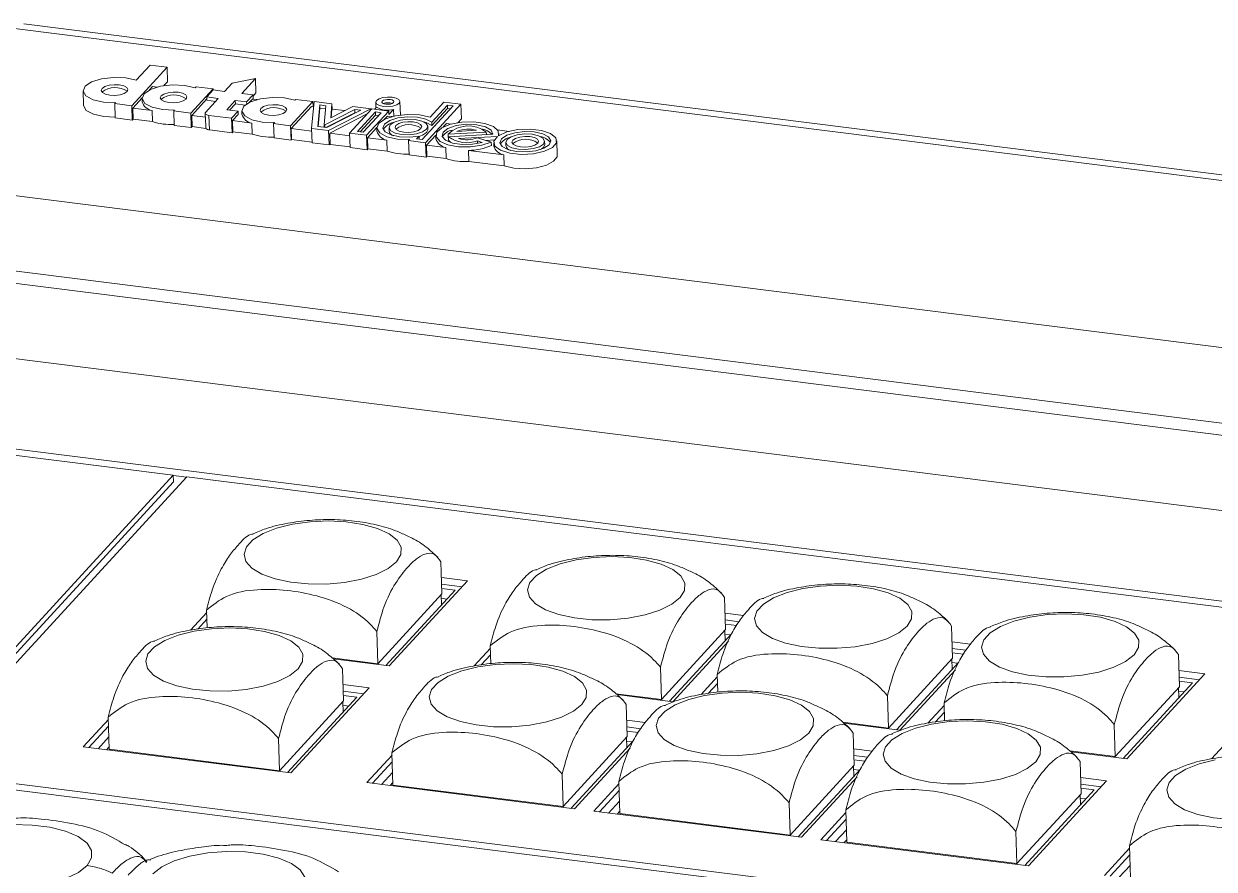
# Model space of a CAD drawing. Header units: millimetres. Extents: x 98 to 1129, y 87 to 737.
# Drawn here: x 733.3 to 831.4, y 665.6 to 735.3 of the extents above; entities that cross this region are included whole.
import ezdxf

# ---------------------------------------------------------------- set-up
doc = ezdxf.new("R2010")
doc.units = ezdxf.units.MM

msp = doc.modelspace()

# ---------------------------------------------------------------- linework, layer by layer
at = {"color": 7, "linetype": 'Continuous', "lineweight": 15}
for p, q in [((1110.081, 687.847), (733.296, 735.317)), ((1109.319, 687.466), (732.534, 734.936)), ((742.199, 728.566), (745.107, 731.731)), ((743.704, 731.908), (742.559, 730.661)), ((745.107, 731.731), (743.704, 731.908)), ((745.107, 731.731), (745.143, 730.541)), ((744.845, 730.217), (745.143, 730.541)), ((750.472, 730.413), (749.855, 729.742)), ((752.404, 730.812), (750.472, 730.413)), ((751.258, 729.565), (752.404, 730.812)), ((752.439, 729.621), (752.404, 730.812)), ((738.178, 729.781), (738.214, 728.59)), ((743.043, 729.2), (742.278, 728.368)), ((743.917, 730.152), (743.656, 729.868)), ((744.3, 730.104), (743.917, 730.152)), ((747.063, 727.953), (748.896, 729.948)), ((747.493, 730.125), (747.423, 730.048)), ((748.896, 729.948), (747.493, 730.125)), ((748.919, 729.86), (748.391, 729.284)), ((749.326, 729.166), (748.391, 729.284)), ((748.391, 729.284), (748.399, 729.009)), ((748.896, 729.948), (748.9, 729.838)), ((749.855, 729.742), (748.919, 729.86)), ((752.193, 729.447), (751.258, 729.565)), ((751.665, 728.872), (752.193, 729.447)), ((752.203, 729.108), (752.193, 729.447)), ((752.196, 729.357), (752.439, 729.621)), ((740.867, 728.819), (740.796, 728.743)), ((740.796, 728.743), (742.199, 728.566)), ((740.832, 727.552), (740.796, 728.743)), ((742.235, 727.375), (742.199, 728.566)), ((742.305, 727.452), (742.278, 728.368)), ((742.278, 728.368), (743.868, 728.168)), ((743.042, 729.168), (743.051, 728.893)), ((748.396, 729.119), (747.142, 727.755)), ((748.269, 728.015), (749.326, 729.166)), ((748.399, 729.009), (749.101, 728.921)), ((750.729, 728.99), (750.024, 728.222)), ((750.96, 728.104), (750.024, 728.222)), ((750.258, 728.193), (750.737, 728.715)), ((751.665, 728.872), (750.729, 728.99)), ((750.737, 728.715), (750.729, 728.99)), ((750.737, 728.715), (751.545, 728.613)), ((751.67, 728.705), (751.665, 728.872)), ((752.149, 729.115), (751.887, 728.831)), ((752.531, 729.067), (752.149, 729.115)), ((755.295, 726.916), (757.128, 728.911)), ((757.013, 728.502), (755.346, 726.688)), ((755.725, 729.088), (755.654, 729.011)), ((757.128, 728.911), (755.725, 729.088)), ((757.184, 728.48), (757.013, 728.502)), ((757.222, 728.899), (757.026, 726.698)), ((757.141, 728.486), (757.128, 728.911)), ((758.702, 728.713), (757.222, 728.899)), ((757.696, 728.626), (757.538, 726.848)), ((757.704, 728.351), (757.57, 726.843)), ((758.19, 728.563), (757.696, 728.626)), ((757.696, 728.626), (757.704, 728.351)), ((758.166, 728.293), (757.704, 728.351)), ((758.05, 726.997), (758.19, 728.563)), ((760.578, 728.262), (758.109, 726.99)), ((758.429, 726.521), (761.899, 728.31)), ((758.599, 727.559), (758.702, 728.713)), ((760.418, 728.497), (758.599, 727.559)), ((758.697, 728.29), (758.633, 727.577)), ((759.758, 728.156), (758.697, 728.29)), ((758.715, 728.288), (758.702, 728.713)), ((761.992, 728.298), (760.159, 726.303)), ((761.899, 728.31), (760.418, 728.497)), ((761.071, 728.2), (760.578, 728.262)), ((760.578, 728.262), (760.586, 727.988)), ((761.902, 728.2), (761.899, 728.31)), ((761.992, 728.298), (763.395, 728.122)), ((762.384, 728.441), (762.226, 728.269)), ((762.311, 728.852), (762.325, 728.377)), ((763.403, 727.847), (763.787, 728.264)), ((763.804, 727.7), (763.787, 728.264)), ((764.343, 727.797), (764.31, 728.911)), ((766.135, 725.764), (768.691, 728.546)), ((766.426, 725.514), (769.335, 728.679)), ((767.931, 728.856), (766.786, 727.609)), ((768.223, 728.605), (766.926, 727.193)), ((768.231, 728.33), (766.934, 726.918)), ((769.335, 728.679), (767.931, 728.856)), ((768.691, 728.546), (768.223, 728.605)), ((768.223, 728.605), (768.231, 728.33)), ((768.465, 728.301), (768.231, 728.33)), ((769.37, 727.488), (769.335, 728.679)), ((740.832, 727.552), (742.235, 727.375)), ((742.235, 727.375), (742.305, 727.452)), ((742.305, 727.452), (743.895, 727.252)), ((743.895, 727.252), (743.868, 728.168)), ((745.731, 728.207), (745.66, 728.13)), ((745.66, 728.13), (747.063, 727.953)), ((745.696, 726.939), (745.66, 728.13)), ((747.099, 726.762), (747.063, 727.953)), ((747.169, 726.839), (747.142, 727.755)), ((747.142, 727.755), (748.265, 727.614)), ((748.236, 727.942), (748.245, 727.667)), ((748.292, 726.698), (748.265, 727.614)), ((748.56, 727.765), (750.431, 727.529)), ((748.596, 726.574), (748.56, 727.765)), ((750.431, 727.529), (750.96, 728.104)), ((750.466, 726.338), (750.431, 727.529)), ((750.968, 727.83), (750.51, 727.331)), ((750.51, 727.331), (752.1, 727.13)), ((750.537, 726.415), (750.51, 727.331)), ((750.96, 728.104), (750.968, 727.83)), ((751.274, 728.131), (751.282, 727.856)), ((760.586, 727.988), (758.21, 726.763)), ((758.269, 726.755), (761.071, 728.2)), ((761.61, 727.882), (758.519, 726.289)), ((760.645, 727.98), (760.586, 727.988)), ((762.284, 728.048), (760.803, 726.436)), ((762.292, 727.773), (761.037, 726.407)), ((761.271, 726.377), (762.751, 727.989)), ((761.562, 726.126), (763.395, 728.122)), ((762.751, 727.989), (762.284, 728.048)), ((762.284, 728.048), (762.292, 727.773)), ((762.526, 727.743), (762.292, 727.773)), ((763.28, 727.712), (763.019, 727.428)), ((763.663, 727.664), (763.28, 727.712)), ((763.395, 728.122), (763.403, 727.847)), ((769.073, 727.165), (769.37, 727.488)), ((745.696, 726.939), (747.099, 726.762)), ((747.099, 726.762), (747.169, 726.839)), ((747.169, 726.839), (748.292, 726.698)), ((748.596, 726.574), (750.466, 726.338)), ((750.466, 726.338), (750.537, 726.415)), ((750.537, 726.415), (752.127, 726.215)), ((752.127, 726.215), (752.1, 727.13)), ((753.962, 727.17), (753.892, 727.093)), ((753.892, 727.093), (755.295, 726.916)), ((753.927, 725.902), (753.892, 727.093)), ((755.331, 725.725), (755.295, 726.916)), ((755.346, 726.688), (755.374, 725.772)), ((755.346, 726.688), (757.032, 726.476)), ((757.026, 726.698), (758.429, 726.521)), ((757.026, 726.698), (757.061, 725.507)), ((757.538, 726.848), (758.269, 726.755)), ((758.109, 726.99), (758.05, 726.997)), ((758.05, 726.997), (758.057, 726.782)), ((758.109, 726.99), (758.115, 726.775)), ((758.464, 725.331), (758.429, 726.521)), ((758.519, 726.289), (758.546, 725.373)), ((758.519, 726.289), (760.166, 726.081)), ((760.159, 726.303), (760.195, 725.113)), ((760.159, 726.303), (761.562, 726.126)), ((760.803, 726.436), (761.271, 726.377)), ((762.406, 726.761), (761.641, 725.928)), ((762.406, 726.728), (762.414, 726.454)), ((763.405, 726.758), (763.413, 726.483)), ((766.612, 726.579), (766.509, 726.342)), ((766.612, 726.579), (766.604, 726.853)), ((766.926, 727.193), (766.934, 726.918)), ((767.883, 726.815), (768.144, 727.1)), ((768.527, 727.051), (768.144, 727.1)), ((768.274, 726.205), (771.425, 726.38)), ((770.614, 726.536), (769.01, 726.447)), ((771.425, 726.38), (771.431, 726.179)), ((773.298, 726.45), (772.346, 726.57)), ((772.472, 726.113), (772.467, 726.27)), ((753.927, 725.902), (755.331, 725.725)), ((755.331, 725.725), (755.374, 725.772)), ((755.374, 725.772), (757.059, 725.56)), ((757.061, 725.507), (758.464, 725.331)), ((758.464, 725.331), (758.546, 725.373)), ((758.546, 725.373), (760.193, 725.165)), ((761.598, 724.936), (761.562, 726.126)), ((761.641, 725.928), (761.668, 725.012)), ((761.641, 725.928), (763.231, 725.728)), ((763.258, 724.812), (763.231, 725.728)), ((765.094, 725.767), (765.023, 725.69)), ((765.059, 724.5), (765.023, 725.69)), ((765.023, 725.69), (766.426, 725.514)), ((765.889, 726.065), (765.667, 725.823)), ((765.667, 725.823), (766.135, 725.764)), ((765.889, 726.065), (765.898, 725.794)), ((766.462, 724.323), (766.426, 725.514)), ((766.505, 725.316), (767.27, 726.148)), ((766.532, 724.4), (766.505, 725.316)), ((768.095, 725.115), (766.505, 725.316)), ((767.27, 726.116), (767.278, 725.841)), ((768.283, 725.93), (768.274, 726.205)), ((768.315, 725.932), (768.283, 725.93)), ((768.312, 726.006), (771.966, 726.209)), ((768.321, 725.731), (768.312, 726.006)), ((772.352, 726.03), (769.123, 725.85)), ((770.696, 725.665), (771.09, 725.539)), ((770.696, 725.665), (770.702, 725.442)), ((770.703, 725.927), (771.841, 725.564)), ((772.094, 725.74), (771.408, 725.702)), ((771.849, 725.289), (771.841, 725.564)), ((772.04, 725.514), (772.049, 725.24)), ((773.04, 725.544), (773.048, 725.269)), ((776.247, 725.365), (776.144, 725.129)), ((776.247, 725.365), (776.238, 725.64)), ((777.274, 724.479), (777.238, 725.669)), ((760.195, 725.113), (761.598, 724.936)), ((761.598, 724.936), (761.668, 725.012)), ((761.668, 725.012), (763.258, 724.812)), ((765.059, 724.5), (766.462, 724.323)), ((766.462, 724.323), (766.532, 724.4)), ((766.532, 724.4), (768.123, 724.199)), ((768.123, 724.199), (768.095, 725.115)), ((772.866, 724.514), (769.966, 724.88)), ((769.966, 724.88), (769.993, 723.964)), ((772.893, 723.598), (772.866, 724.514)), ((776.144, 725.129), (775.904, 724.952)), ((772.893, 723.598), (769.993, 723.964)), ((721.182, 722.58), (1097.967, 675.109)), ((1096.336, 669.1), (719.551, 716.571)), ((719.541, 715.571), (1096.326, 668.101)), ((1094.695, 662.092), (717.91, 709.563)), ((1088.548, 655.401), (711.763, 702.871)), ((711.34, 702.411), (745.623, 698.092)), ((745.623, 698.092), (723.327, 673.824)), ((724.45, 673.683), (746.745, 697.95)), ((745.639, 697.542), (745.623, 698.092)), ((746.718, 697.92), (745.624, 698.058)), ((746.745, 697.95), (990.234, 667.274)), ((745.639, 697.542), (723.372, 673.305)), ((767.768, 688.307), (767.689, 690.963)), ((763.423, 682.364), (769.874, 689.386)), ((769.874, 689.386), (767.728, 689.656)), ((769.423, 688.895), (767.744, 689.106)), ((767.768, 688.307), (762.481, 682.552)), ((768.86, 688.623), (763.142, 682.4)), ((767.705, 688.238), (767.731, 687.394)), ((767.755, 688.763), (768.86, 688.623)), ((791.154, 685.36), (791.074, 688.017)), ((767.714, 687.947), (768.184, 687.887)), ((748.376, 686.775), (747.036, 685.317)), ((748.393, 686.226), (747.63, 685.396)), ((748.37, 686.976), (748.414, 685.5)), ((792.641, 686.517), (791.113, 686.71)), ((792.264, 686.017), (791.13, 686.16)), ((762.481, 682.552), (762.402, 685.208)), ((791.154, 685.36), (785.866, 679.605)), ((786.528, 679.454), (791.668, 685.048)), ((791.091, 685.292), (791.116, 684.448)), ((792.068, 685.7), (791.14, 685.816)), ((809.862, 683.003), (809.783, 685.66)), ((786.809, 679.418), (791.391, 684.406)), ((791.099, 685), (791.569, 684.941)), ((811.35, 684.16), (809.822, 684.353)), ((771.762, 683.829), (770.422, 682.37)), ((771.778, 683.279), (771.016, 682.45)), ((771.756, 684.029), (771.8, 682.554)), ((810.972, 683.66), (809.838, 683.803)), ((810.776, 683.343), (809.848, 683.459)), ((828.57, 680.646), (828.491, 683.303)), ((762.481, 682.552), (758.721, 683.025)), ((758.813, 682.945), (763.423, 682.364)), ((759.661, 679.482), (759.582, 682.138)), ((762.454, 682.487), (762.452, 682.555)), ((785.866, 679.605), (785.787, 682.262)), ((809.862, 683.003), (804.574, 677.248)), ((805.236, 677.097), (810.376, 682.691)), ((809.799, 682.935), (809.824, 682.091)), ((809.808, 682.643), (810.278, 682.584)), ((790.47, 681.472), (789.13, 680.013)), ((790.464, 681.672), (790.508, 680.197)), ((805.517, 677.061), (810.1, 682.049)), ((824.225, 674.704), (830.676, 681.725)), ((830.676, 681.725), (828.53, 681.996)), ((830.225, 681.235), (828.546, 681.446)), ((829.662, 680.963), (828.557, 681.102)), ((755.316, 673.54), (761.767, 680.561)), ((761.767, 680.561), (759.621, 680.832)), ((761.316, 680.07), (759.637, 680.282)), ((790.486, 680.922), (789.724, 680.093)), ((828.57, 680.646), (823.283, 674.891)), ((823.944, 674.739), (829.662, 680.963)), ((828.507, 680.578), (828.533, 679.734)), ((828.516, 680.286), (828.986, 680.227)), ((759.661, 679.482), (754.373, 673.727)), ((755.035, 673.575), (760.753, 679.799)), ((759.598, 679.414), (759.623, 678.569)), ((760.753, 679.799), (759.647, 679.938)), ((785.866, 679.605), (782.107, 680.079)), ((782.198, 679.999), (786.809, 679.418)), ((783.046, 676.536), (782.967, 679.192)), ((785.84, 679.54), (785.838, 679.609)), ((804.574, 677.248), (804.495, 679.905)), ((809.172, 679.315), (809.216, 677.84)), ((759.607, 679.122), (760.077, 679.063)), ((809.178, 679.115), (807.838, 677.656)), ((809.195, 678.565), (808.432, 677.736)), ((688.621, 677.683), (934.074, 646.759)), ((740.269, 677.951), (738.198, 675.697)), ((740.285, 677.401), (738.665, 675.638)), ((740.263, 678.151), (740.342, 675.495)), ((784.534, 677.693), (783.006, 677.885)), ((784.157, 677.193), (783.022, 677.336)), ((804.574, 677.248), (800.815, 677.722)), ((800.906, 677.642), (805.517, 677.061)), ((804.548, 677.183), (804.546, 677.252)), ((823.283, 674.891), (823.203, 677.548)), ((740.311, 676.521), (739.413, 675.543)), ((754.373, 673.727), (754.294, 676.383)), ((783.046, 676.536), (777.759, 670.781)), ((778.42, 670.629), (783.56, 676.224)), ((782.983, 676.468), (783.009, 675.623)), ((783.96, 676.875), (783.033, 676.992)), ((801.754, 674.179), (801.675, 676.835)), ((738.198, 675.697), (755.316, 673.54)), ((740.114, 675.455), (740.336, 675.697)), ((754.373, 673.727), (740.342, 675.495)), ((740.407, 675.487), (740.409, 675.418)), ((778.701, 670.594), (783.284, 675.582)), ((782.992, 676.176), (783.462, 676.117)), ((803.242, 675.336), (801.714, 675.528)), ((823.283, 674.891), (819.523, 675.365)), ((819.615, 675.285), (824.225, 674.704)), ((832.564, 676.169), (831.224, 674.71)), ((763.654, 675.004), (761.583, 672.75)), ((763.671, 674.455), (762.05, 672.691)), ((763.648, 675.205), (763.727, 672.549)), ((802.865, 674.836), (801.731, 674.979)), ((802.669, 674.518), (801.741, 674.635)), ((820.463, 671.822), (820.383, 674.478)), ((823.256, 674.826), (823.254, 674.895)), ((967.938, 643.006), (724.45, 673.683)), ((754.347, 673.662), (754.345, 673.731)), ((763.697, 673.575), (762.799, 672.597)), ((777.759, 670.781), (777.679, 673.437)), ((801.754, 674.179), (796.467, 668.424)), ((797.129, 668.272), (802.269, 673.867)), ((801.692, 674.111), (801.717, 673.266)), ((801.7, 673.819), (802.17, 673.76)), ((761.583, 672.75), (778.701, 670.594)), ((763.5, 672.509), (763.721, 672.75)), ((777.759, 670.781), (763.727, 672.549)), ((763.792, 672.541), (763.794, 672.472)), ((782.362, 672.647), (780.292, 670.393)), ((782.357, 672.848), (782.436, 670.192)), ((797.41, 668.237), (801.992, 673.225)), ((816.118, 665.88), (822.569, 672.901)), ((822.569, 672.901), (820.422, 673.171)), ((822.118, 672.41), (820.439, 672.622)), ((821.555, 672.139), (820.449, 672.278)), ((782.379, 672.098), (780.759, 670.334)), ((820.463, 671.822), (815.175, 666.067)), ((815.837, 665.915), (821.555, 672.139)), ((820.4, 671.754), (820.425, 670.909)), ((820.409, 671.462), (820.878, 671.403)), ((777.732, 670.716), (777.73, 670.785)), ((780.292, 670.393), (797.41, 668.237)), ((782.405, 671.218), (781.507, 670.24)), ((782.208, 670.152), (782.43, 670.393)), ((796.467, 668.424), (796.388, 671.08)), ((801.065, 670.491), (801.144, 667.835)), ((796.467, 668.424), (782.436, 670.192)), ((782.501, 670.183), (782.503, 670.115)), ((801.071, 670.29), (799, 668.036)), ((801.087, 669.741), (799.467, 667.977)), ((796.44, 668.359), (796.438, 668.428)), ((801.113, 668.861), (800.215, 667.883)), ((815.175, 666.067), (815.096, 668.723)), ((799, 668.036), (816.118, 665.88)), ((800.916, 667.795), (801.138, 668.036)), ((815.175, 666.067), (801.144, 667.835)), ((801.209, 667.826), (801.211, 667.758)), ((824.45, 667.545), (824.529, 664.888)), ((824.456, 667.344), (822.385, 665.09)), ((824.473, 666.795), (822.852, 665.031)), ((815.149, 666.002), (815.147, 666.07)), ((824.499, 665.914), (823.601, 664.937))]:
    msp.add_line(p, q, dxfattribs=at)
at = {"color": 7, "linetype": 'Continuous', "lineweight": 15, "flags": 128}
for points in [[(742.559, 730.661), (741.698, 730.855), (740.696, 730.897), (739.707, 730.781), (738.882, 730.523), (738.345, 730.165), (738.18, 729.759), (738.41, 729.369), (739.002, 729.053), (739.865, 728.86), (740.867, 728.819)], [(741.806, 729.729), (741.579, 729.577), (741.231, 729.468), (740.813, 729.419), (740.389, 729.436), (740.025, 729.518), (739.775, 729.651), (739.678, 729.816), (739.748, 729.988), (739.975, 730.139), (740.324, 730.248), (740.742, 730.298), (741.165, 730.28), (741.529, 730.198), (741.779, 730.065), (741.876, 729.9), (741.806, 729.729)], [(747.423, 730.048), (746.562, 730.242), (745.561, 730.284), (744.572, 730.168), (743.746, 729.91), (743.209, 729.552), (743.044, 729.146), (743.274, 728.756), (743.866, 728.44), (744.729, 728.247), (745.731, 728.207)], [(746.67, 729.116), (746.444, 728.964), (746.095, 728.855), (745.677, 728.806), (745.254, 728.823), (744.889, 728.905), (744.64, 729.039), (744.542, 729.204), (744.612, 729.375), (744.839, 729.527), (745.188, 729.635), (745.606, 729.685), (746.029, 729.667), (746.393, 729.586), (746.643, 729.452), (746.74, 729.287), (746.67, 729.116)], [(755.654, 729.011), (754.794, 729.205), (753.792, 729.247), (752.803, 729.131), (751.977, 728.873), (751.441, 728.515), (751.275, 728.109), (751.506, 727.719), (752.098, 727.403), (752.961, 727.21), (753.962, 727.17)], [(762.958, 728.498), (763.343, 728.482), (763.723, 728.527), (764.04, 728.626), (764.246, 728.764), (764.31, 728.919), (764.221, 729.069), (763.994, 729.191), (763.663, 729.265), (763.278, 729.281), (762.898, 729.236), (762.581, 729.137), (762.375, 728.999), (762.311, 728.843), (762.4, 728.693), (762.627, 728.572), (762.958, 728.498)], [(738.214, 728.59), (738.215, 728.568), (738.446, 728.178), (739.038, 727.862), (739.9, 727.669), (740.829, 727.626)], [(754.902, 728.079), (754.675, 727.927), (754.326, 727.818), (753.908, 727.769), (753.485, 727.786), (753.121, 727.868), (752.871, 728.001), (752.774, 728.166), (752.844, 728.338), (753.071, 728.49), (753.42, 728.598), (753.837, 728.648), (754.261, 728.63), (754.625, 728.549), (754.875, 728.415), (754.972, 728.25), (754.902, 728.079)], [(763.778, 728.822), (763.675, 728.754), (763.517, 728.704), (763.327, 728.682), (763.134, 728.69), (762.969, 728.727), (762.855, 728.787), (762.811, 728.862), (762.843, 728.94), (762.946, 729.009), (763.104, 729.059), (763.294, 729.081), (763.487, 729.073), (763.652, 729.036), (763.766, 728.975), (763.81, 728.9), (763.778, 728.822)], [(748.269, 728.015), (748.243, 727.977), (748.237, 727.937), (748.249, 727.899), (748.281, 727.862), (748.33, 727.83), (748.394, 727.802), (748.472, 727.78), (748.56, 727.765)], [(766.786, 727.609), (765.925, 727.803), (764.924, 727.845), (763.935, 727.728), (763.109, 727.471), (762.572, 727.112), (762.407, 726.707), (762.637, 726.316), (763.229, 726.001), (764.092, 725.808), (765.094, 725.767)], [(766.926, 727.193), (766.453, 727.451), (765.758, 727.61), (764.947, 727.645), (764.145, 727.552), (763.475, 727.344), (763.04, 727.053), (762.906, 726.725), (763.095, 726.409), (763.577, 726.153), (764.278, 725.998), (765.09, 725.967), (765.889, 726.065)], [(766.501, 726.617), (766.603, 726.867), (766.462, 727.107), (766.098, 727.301), (765.568, 727.42), (764.953, 727.445), (764.345, 727.373), (763.837, 727.215), (763.508, 726.994), (763.406, 726.745), (763.547, 726.505), (763.911, 726.311), (764.44, 726.192), (765.056, 726.167), (765.664, 726.238), (766.171, 726.397), (766.501, 726.617)], [(766.033, 726.676), (765.807, 726.525), (765.458, 726.416), (765.04, 726.366), (764.617, 726.384), (764.252, 726.466), (764.003, 726.599), (763.905, 726.764), (763.975, 726.935), (764.202, 727.087), (764.551, 727.196), (764.969, 727.245), (765.392, 727.228), (765.756, 727.146), (766.006, 727.013), (766.103, 726.848), (766.033, 726.676)], [(766.934, 726.918), (766.461, 727.176), (766.238, 727.245)], [(766.509, 726.342), (766.179, 726.122), (765.891, 726.017)], [(771.841, 725.564), (771.066, 725.299), (770.119, 725.163), (769.135, 725.175), (768.257, 725.335), (767.613, 725.619), (767.294, 725.986), (767.347, 726.383), (767.765, 726.752), (768.487, 727.041), (769.409, 727.207), (770.397, 727.226), (771.309, 727.096), (772.012, 726.836), (772.406, 726.482), (772.433, 726.087)], [(771.966, 726.209), (771.826, 726.546), (771.355, 726.824), (770.634, 726.995), (769.784, 727.031), (768.948, 726.926), (768.268, 726.697), (767.857, 726.383), (767.785, 726.037), (768.065, 725.717), (768.649, 725.478), (769.439, 725.359), (770.301, 725.381), (771.09, 725.539)], [(772.433, 726.087), (773.118, 726.398), (774.031, 726.589), (775.034, 726.631), (775.979, 726.518), (776.723, 726.267), (777.156, 725.914), (777.214, 725.514), (776.887, 725.125), (776.224, 724.806), (775.325, 724.605), (774.324, 724.55), (773.369, 724.651), (772.604, 724.893), (772.143, 725.239), (772.055, 725.638), (772.352, 726.03)], [(776.604, 725.344), (776.171, 725.055), (775.505, 724.847), (774.707, 724.753), (773.899, 724.786), (773.204, 724.942), (772.727, 725.197), (772.541, 725.512), (772.675, 725.839), (773.108, 726.129), (773.774, 726.337), (774.571, 726.431), (775.379, 726.398), (776.075, 726.242), (776.552, 725.987), (776.737, 725.672), (776.604, 725.344)], [(768.644, 725.479), (768.449, 725.593), (768.321, 725.731)], [(776.136, 725.403), (776.238, 725.653), (776.096, 725.893), (775.733, 726.087), (775.203, 726.206), (774.587, 726.231), (773.98, 726.159), (773.472, 726.001), (773.143, 725.78), (773.041, 725.531), (773.182, 725.291), (773.545, 725.097), (774.075, 724.978), (774.691, 724.953), (775.299, 725.025), (775.806, 725.183), (776.136, 725.403)], [(775.668, 725.462), (775.441, 725.311), (775.093, 725.202), (774.675, 725.152), (774.251, 725.17), (773.887, 725.252), (773.637, 725.385), (773.54, 725.55), (773.61, 725.722), (773.837, 725.873), (774.186, 725.982), (774.604, 726.031), (775.027, 726.014), (775.391, 725.932), (775.641, 725.799), (775.738, 725.634), (775.668, 725.462)], [(777.274, 724.479), (777.258, 724.351), (776.98, 723.978), (776.392, 723.662), (775.572, 723.446), (774.631, 723.359), (773.696, 723.412), (772.893, 723.598)], [(764.028, 690.951), (763.336, 690.397), (762.353, 689.913), (761.133, 689.527), (759.741, 689.259), (758.252, 689.124), (756.747, 689.128), (755.307, 689.272), (754.009, 689.548), (752.923, 689.94), (752.109, 690.429), (751.609, 690.987), (751.451, 691.584), (751.643, 692.188), (752.175, 692.767), (753.018, 693.29), (754.127, 693.727), (755.442, 694.057), (756.892, 694.26), (758.399, 694.326), (759.882, 694.251), (761.26, 694.04), (762.46, 693.704), (763.416, 693.26), (764.078, 692.733), (764.41, 692.152), (764.392, 691.547), (764.028, 690.951)], [(787.413, 688.005), (786.721, 687.45), (785.738, 686.967), (784.518, 686.581), (783.126, 686.313), (781.638, 686.177), (780.133, 686.182), (778.692, 686.326), (777.394, 686.601), (776.309, 686.994), (775.494, 687.482), (774.994, 688.04), (774.836, 688.638), (775.028, 689.242), (775.56, 689.821), (776.403, 690.344), (777.512, 690.781), (778.827, 691.11), (780.277, 691.314), (781.784, 691.38), (783.267, 691.305), (784.645, 691.094), (785.845, 690.757), (786.802, 690.314), (787.464, 689.787), (787.795, 689.205), (787.778, 688.6), (787.413, 688.005)], [(806.122, 685.648), (805.429, 685.093), (804.447, 684.61), (803.226, 684.224), (801.834, 683.956), (800.346, 683.82), (798.841, 683.825), (797.401, 683.969), (796.103, 684.244), (795.017, 684.637), (794.202, 685.125), (793.702, 685.683), (793.544, 686.281), (793.736, 686.885), (794.268, 687.464), (795.112, 687.987), (796.221, 688.424), (797.536, 688.753), (798.986, 688.957), (800.493, 689.023), (801.975, 688.948), (803.354, 688.737), (804.554, 688.4), (805.51, 687.957), (806.172, 687.43), (806.503, 686.848), (806.486, 686.243), (806.122, 685.648)], [(824.83, 683.291), (824.138, 682.736), (823.155, 682.253), (821.935, 681.867), (820.543, 681.599), (819.054, 681.463), (817.549, 681.468), (816.109, 681.612), (814.811, 681.887), (813.725, 682.28), (812.911, 682.768), (812.411, 683.326), (812.253, 683.924), (812.445, 684.528), (812.977, 685.107), (813.82, 685.629), (814.929, 686.067), (816.244, 686.396), (817.694, 686.599), (819.201, 686.666), (820.684, 686.591), (822.062, 686.38), (823.262, 686.043), (824.218, 685.6), (824.88, 685.073), (825.211, 684.491), (825.194, 683.886), (824.83, 683.291)], [(755.921, 682.127), (755.228, 681.572), (754.245, 681.089), (753.025, 680.703), (751.633, 680.435), (750.145, 680.299), (748.64, 680.304), (747.199, 680.447), (745.902, 680.723), (744.816, 681.116), (744.001, 681.604), (743.501, 682.162), (743.343, 682.759), (743.535, 683.364), (744.067, 683.943), (744.91, 684.465), (746.019, 684.903), (747.334, 685.232), (748.784, 685.435), (750.291, 685.501), (751.774, 685.427), (753.153, 685.216), (754.352, 684.879), (755.309, 684.436), (755.971, 683.909), (756.302, 683.327), (756.285, 682.722), (755.921, 682.127)], [(779.306, 679.18), (778.614, 678.626), (777.631, 678.142), (776.411, 677.756), (775.019, 677.488), (773.53, 677.353), (772.025, 677.357), (770.585, 677.501), (769.287, 677.777), (768.201, 678.17), (767.387, 678.658), (766.887, 679.216), (766.729, 679.813), (766.921, 680.418), (767.453, 680.997), (768.296, 681.519), (769.405, 681.957), (770.72, 682.286), (772.17, 682.489), (773.677, 682.555), (775.16, 682.48), (776.538, 682.269), (777.738, 681.933), (778.694, 681.489), (779.356, 680.963), (779.687, 680.381), (779.67, 679.776), (779.306, 679.18)], [(798.014, 676.823), (797.322, 676.269), (796.339, 675.785), (795.119, 675.399), (793.727, 675.131), (792.238, 674.996), (790.733, 675), (789.293, 675.144), (787.995, 675.42), (786.91, 675.813), (786.095, 676.301), (785.595, 676.859), (785.437, 677.456), (785.629, 678.061), (786.161, 678.64), (787.004, 679.162), (788.113, 679.6), (789.428, 679.929), (790.878, 680.132), (792.385, 680.198), (793.868, 680.123), (795.246, 679.912), (796.446, 679.576), (797.403, 679.132), (798.064, 678.605), (798.396, 678.024), (798.379, 677.419), (798.014, 676.823)], [(816.722, 674.466), (816.03, 673.912), (815.047, 673.428), (813.827, 673.042), (812.435, 672.774), (810.947, 672.639), (809.442, 672.643), (808.001, 672.787), (806.703, 673.063), (805.618, 673.456), (804.803, 673.944), (804.303, 674.502), (804.145, 675.099), (804.337, 675.704), (804.869, 676.283), (805.712, 676.805), (806.821, 677.243), (808.136, 677.572), (809.586, 677.775), (811.093, 677.841), (812.576, 677.766), (813.954, 677.555), (815.154, 677.219), (816.111, 676.775), (816.773, 676.248), (817.104, 675.667), (817.087, 675.062), (816.722, 674.466)], [(832.827, 669.697), (831.387, 669.841), (830.089, 670.117), (829.003, 670.509), (828.189, 670.998), (827.689, 671.556), (827.53, 672.153), (827.723, 672.757), (828.255, 673.336), (829.098, 673.859), (830.207, 674.296), (831.522, 674.626)], [(726.358, 667.444), (727.083, 668.018), (728.119, 668.515), (729.406, 668.905), (730.87, 669.165), (732.424, 669.281), (733.98, 669.246), (735.445, 669.061), (736.736, 668.738), (737.778, 668.295), (738.508, 667.758), (738.886, 667.158), (738.89, 666.531), (738.518, 665.911)], [(738.518, 665.911), (737.793, 665.337), (736.757, 664.84), (735.47, 664.45), (734.006, 664.19), (732.452, 664.074), (730.896, 664.109), (729.431, 664.294), (728.14, 664.617), (727.098, 665.06), (726.367, 665.597), (725.989, 666.197), (725.986, 666.824), (726.358, 667.444)], [(743.944, 665.228), (744.669, 665.802), (745.705, 666.299), (746.992, 666.689), (748.455, 666.949), (750.01, 667.065), (751.565, 667.03), (753.031, 666.845), (754.322, 666.522), (755.363, 666.079), (756.094, 665.542), (756.472, 664.943), (756.476, 664.315), (756.104, 663.696)]]:
    msp.add_lwpolyline(points, dxfattribs=at)
at = {"color": 7, "linetype": 'Continuous', "lineweight": 15}
for centre, radius, start, end in [((740.824, 728.296), 1.767, 55.45618, 127.9584), ((745.688, 727.683), 1.767, 55.45618, 127.9584), ((744.018, 729.159), 1.003, 195.38961, 261.43036), ((753.92, 726.646), 1.767, 55.45618, 127.9584), ((763.284, 729.928), 1.738, 238.80924, 286.82925), ((763.342, 727.827), 0.987, 70.0908, 113.32441), ((745.466, 732.203), 5.195, 252.40174, 272.51074), ((748.337, 727.671), 0.0928, 182.75026, 218.29083), ((752.249, 728.122), 1.003, 195.38961, 261.43036), ((748.609, 727.04), 0.467, 227.24001, 268.37509), ((763.381, 726.72), 1.003, 195.39052, 261.42945), ((764.012, 725.927), 1.272, 102.0278, 147.68644), ((763.886, 726.559), 0.479, 189.07192, 257.11756), ((765.051, 725.244), 1.767, 55.45582, 127.95888), ((768.836, 725.373), 1.206, 100.70941, 149.00482), ((769.947, 724.538), 2.361, 51.25901, 135.09632), ((769.932, 724.331), 2.308, 72.80779, 113.548), ((770.861, 725.243), 1.41, 43.02741, 80.16054), ((753.698, 731.166), 5.195, 252.40174, 272.51074), ((768.245, 726.107), 1.003, 195.39052, 261.42945), ((769.824, 728.075), 2.563, 233.83715, 289.87681), ((769.807, 728.078), 2.331, 252.94302, 292.60395), ((769.892, 729.75), 4.871, 270.86796, 293.6789), ((773.646, 724.714), 1.271, 102.009, 147.70523), ((773.521, 725.345), 0.479, 189.06958, 257.1199), ((774.686, 724.03), 1.767, 55.45618, 127.9584), ((775.656, 724.732), 1.317, 36.55317, 80.56201), ((764.829, 729.764), 5.195, 252.40174, 272.51074), ((773.009, 725.499), 0.995, 195.09089, 261.72909), ((769.701, 729.185), 5.229, 252.43214, 273.20635)]:
    msp.add_arc(centre, radius, start, end, dxfattribs=at)
for points, knots in [([(764.837, 693.118), (764.545, 693.257), (763.756, 693.635), (762.323, 694.038), (760.56, 694.348), (758.708, 694.463), (756.853, 694.402), (755.019, 694.149), (753.446, 693.796), (752.55, 693.415), (752.204, 693.269)], [0, 0, 0, 0, 0.0781165, 0.2113501, 0.353409, 0.4921999, 0.6284349, 0.7663632, 0.9100121, 1, 1, 1, 1]), ([(752.217, 693.239), (752.141, 693.231), (751.729, 693.186), (751.056, 692.453), (750.25, 691.5), (749.524, 690.332), (748.846, 688.847), (748.513, 687.537), (748.37, 686.976)], [0, 0, 0, 0, 0.056713, 0.306966, 0.471871, 0.639598, 0.845699, 1, 1, 1, 1]), ([(767.421, 691.331), (767.111, 691.618), (766.458, 692.221), (765.573, 692.798), (764.995, 693.049), (764.837, 693.118)], [0, 0, 0, 0, 0.397802, 0.835336, 1, 1, 1, 1]), ([(762.402, 685.208), (762.586, 685.907), (763.008, 687.502), (763.939, 689.268), (764.851, 690.456), (765.667, 691.233), (766.414, 691.677), (767.135, 691.713), (767.523, 691.188), (767.689, 690.963)], [0, 0, 0, 0, 0.139962, 0.319016, 0.49968, 0.618729, 0.739816, 0.888606, 1, 1, 1, 1]), ([(788.222, 690.171), (787.93, 690.311), (787.141, 690.689), (785.708, 691.091), (783.946, 691.402), (782.093, 691.516), (780.239, 691.455), (778.405, 691.203), (776.832, 690.85), (775.935, 690.469), (775.59, 690.322)], [0, 0, 0, 0, 0.0781165, 0.2113501, 0.353409, 0.4921999, 0.6284354, 0.7663633, 0.9100121, 1, 1, 1, 1]), ([(775.603, 690.293), (775.526, 690.285), (775.114, 690.239), (774.441, 689.506), (773.636, 688.553), (772.909, 687.385), (772.232, 685.9), (771.898, 684.59), (771.756, 684.029)], [0, 0, 0, 0, 0.056713, 0.306966, 0.471871, 0.639598, 0.845699, 1, 1, 1, 1]), ([(790.807, 688.384), (790.496, 688.672), (789.843, 689.275), (788.958, 689.851), (788.38, 690.103), (788.222, 690.171)], [0, 0, 0, 0, 0.397801, 0.835337, 1, 1, 1, 1]), ([(806.931, 687.814), (806.639, 687.954), (805.849, 688.332), (804.416, 688.734), (802.654, 689.045), (800.802, 689.159), (798.947, 689.098), (797.113, 688.846), (795.54, 688.493), (794.643, 688.112), (794.298, 687.965)], [0, 0, 0, 0, 0.078117, 0.211351, 0.353409, 0.4922, 0.628435, 0.766363, 0.910012, 1, 1, 1, 1]), ([(748.37, 686.976), (748.885, 687.392), (750.058, 688.34), (752.462, 688.729), (754.993, 688.657), (757.505, 688.198), (759.872, 687.35), (761.529, 686.211), (762.218, 685.419), (762.402, 685.208)], [0, 0, 0, 0, 0.13996, 0.31901, 0.479353, 0.63982, 0.80781, 0.948729, 1, 1, 1, 1]), ([(785.787, 682.262), (785.972, 682.961), (786.393, 684.555), (787.324, 686.321), (788.236, 687.51), (789.052, 688.287), (789.799, 688.731), (790.52, 688.767), (790.908, 688.241), (791.074, 688.017)], [0, 0, 0, 0, 0.139962, 0.319016, 0.49968, 0.618729, 0.739816, 0.888606, 1, 1, 1, 1]), ([(794.311, 687.936), (794.235, 687.927), (793.823, 687.882), (793.15, 687.149), (792.344, 686.196), (791.618, 685.028), (790.94, 683.543), (790.607, 682.233), (790.464, 681.672)], [0, 0, 0, 0, 0.056713, 0.306966, 0.471871, 0.639598, 0.845699, 1, 1, 1, 1]), ([(809.515, 686.027), (809.204, 686.315), (808.551, 686.918), (807.667, 687.494), (807.089, 687.746), (806.931, 687.814)], [0, 0, 0, 0, 0.397802, 0.835336, 1, 1, 1, 1]), ([(804.495, 679.905), (804.68, 680.604), (805.102, 682.198), (806.032, 683.964), (806.945, 685.153), (807.761, 685.93), (808.507, 686.374), (809.229, 686.41), (809.617, 685.884), (809.783, 685.66)], [0, 0, 0, 0, 0.139962, 0.319016, 0.49968, 0.618729, 0.739816, 0.888606, 1, 1, 1, 1]), ([(825.639, 685.457), (825.347, 685.597), (824.558, 685.975), (823.125, 686.377), (821.362, 686.688), (819.51, 686.802), (817.655, 686.741), (815.821, 686.489), (814.248, 686.136), (813.352, 685.755), (813.006, 685.608)], [0, 0, 0, 0, 0.078117, 0.211351, 0.353409, 0.4922, 0.628435, 0.766363, 0.910012, 1, 1, 1, 1]), ([(756.729, 684.293), (756.438, 684.433), (755.648, 684.811), (754.215, 685.213), (752.453, 685.524), (750.601, 685.638), (748.746, 685.577), (746.912, 685.325), (745.339, 684.972), (744.442, 684.591), (744.097, 684.444)], [0, 0, 0, 0, 0.078116, 0.21135, 0.353409, 0.4922, 0.628435, 0.766363, 0.910012, 1, 1, 1, 1]), ([(771.756, 684.029), (772.27, 684.445), (773.443, 685.394), (775.848, 685.783), (778.379, 685.711), (780.891, 685.251), (783.258, 684.404), (784.914, 683.264), (785.603, 682.473), (785.787, 682.262)], [0, 0, 0, 0, 0.13996, 0.31901, 0.479352, 0.639819, 0.80781, 0.948729, 1, 1, 1, 1]), ([(813.019, 685.579), (812.943, 685.57), (812.531, 685.525), (811.858, 684.792), (811.052, 683.839), (810.326, 682.671), (809.648, 681.186), (809.315, 679.876), (809.172, 679.315)], [0, 0, 0, 0, 0.056713, 0.306966, 0.471871, 0.639598, 0.845699, 1, 1, 1, 1]), ([(828.223, 683.67), (827.912, 683.958), (827.26, 684.561), (826.375, 685.137), (825.797, 685.389), (825.639, 685.457)], [0, 0, 0, 0, 0.397801, 0.835336, 1, 1, 1, 1]), ([(744.11, 684.415), (744.034, 684.406), (743.621, 684.361), (742.949, 683.628), (742.143, 682.675), (741.416, 681.507), (740.739, 680.022), (740.406, 678.712), (740.263, 678.151)], [0, 0, 0, 0, 0.056713, 0.306966, 0.471871, 0.639598, 0.845699, 1, 1, 1, 1]), ([(759.314, 682.506), (759.003, 682.793), (758.35, 683.396), (757.466, 683.973), (756.887, 684.224), (756.729, 684.293)], [0, 0, 0, 0, 0.397802, 0.835336, 1, 1, 1, 1]), ([(790.464, 681.672), (790.978, 682.088), (792.151, 683.037), (794.556, 683.426), (797.087, 683.354), (799.599, 682.894), (801.966, 682.047), (803.623, 680.907), (804.311, 680.116), (804.495, 679.905)], [0, 0, 0, 0, 0.139959, 0.31901, 0.479352, 0.639819, 0.807809, 0.948729, 1, 1, 1, 1]), ([(823.203, 677.548), (823.388, 678.247), (823.81, 679.841), (824.74, 681.607), (825.653, 682.796), (826.469, 683.573), (827.216, 684.017), (827.937, 684.052), (828.325, 683.527), (828.491, 683.303)], [0, 0, 0, 0, 0.139962, 0.319016, 0.49968, 0.618729, 0.739816, 0.888606, 1, 1, 1, 1]), ([(754.294, 676.383), (754.479, 677.083), (754.901, 678.677), (755.831, 680.443), (756.744, 681.632), (757.559, 682.409), (758.306, 682.853), (759.028, 682.888), (759.416, 682.363), (759.582, 682.138)], [0, 0, 0, 0, 0.139962, 0.319015, 0.49968, 0.618729, 0.739816, 0.888606, 1, 1, 1, 1]), ([(780.115, 681.347), (779.823, 681.487), (779.034, 681.865), (777.601, 682.267), (775.838, 682.577), (773.986, 682.692), (772.131, 682.631), (770.297, 682.378), (768.724, 682.026), (767.828, 681.645), (767.482, 681.498)], [0, 0, 0, 0, 0.078116, 0.21135, 0.353409, 0.4922, 0.628435, 0.766363, 0.910012, 1, 1, 1, 1]), ([(767.495, 681.468), (767.419, 681.46), (767.007, 681.415), (766.334, 680.682), (765.528, 679.729), (764.802, 678.561), (764.124, 677.076), (763.791, 675.766), (763.648, 675.205)], [0, 0, 0, 0, 0.056713, 0.306966, 0.471871, 0.639598, 0.845699, 1, 1, 1, 1]), ([(782.699, 679.56), (782.388, 679.847), (781.736, 680.45), (780.851, 681.027), (780.273, 681.278), (780.115, 681.347)], [0, 0, 0, 0, 0.397801, 0.835337, 1, 1, 1, 1]), ([(798.823, 678.99), (798.531, 679.13), (797.742, 679.508), (796.309, 679.91), (794.547, 680.22), (792.694, 680.335), (790.839, 680.274), (789.005, 680.021), (787.432, 679.669), (786.536, 679.288), (786.191, 679.141)], [0, 0, 0, 0, 0.078117, 0.211351, 0.353409, 0.4922, 0.628435, 0.766363, 0.910012, 1, 1, 1, 1]), ([(809.172, 679.315), (809.687, 679.731), (810.859, 680.68), (813.264, 681.069), (815.795, 680.997), (818.307, 680.537), (820.674, 679.689), (822.331, 678.55), (823.02, 677.759), (823.203, 677.548)], [0, 0, 0, 0, 0.13996, 0.31901, 0.479353, 0.63982, 0.80781, 0.948729, 1, 1, 1, 1]), ([(740.263, 678.151), (740.777, 678.567), (741.95, 679.516), (744.355, 679.904), (746.886, 679.833), (749.398, 679.373), (751.765, 678.525), (753.422, 677.386), (754.11, 676.595), (754.294, 676.383)], [0, 0, 0, 0, 0.13996, 0.31901, 0.479353, 0.63982, 0.80781, 0.948729, 1, 1, 1, 1]), ([(777.679, 673.437), (777.864, 674.137), (778.286, 675.731), (779.216, 677.497), (780.129, 678.685), (780.945, 679.463), (781.692, 679.907), (782.413, 679.942), (782.801, 679.417), (782.967, 679.192)], [0, 0, 0, 0, 0.139962, 0.319015, 0.49968, 0.618729, 0.739816, 0.888606, 1, 1, 1, 1]), ([(786.203, 679.111), (786.127, 679.103), (785.715, 679.058), (785.042, 678.325), (784.237, 677.372), (783.51, 676.204), (782.832, 674.719), (782.499, 673.409), (782.357, 672.848)], [0, 0, 0, 0, 0.056713, 0.306966, 0.471871, 0.639598, 0.845699, 1, 1, 1, 1]), ([(801.408, 677.203), (801.097, 677.49), (800.444, 678.093), (799.559, 678.67), (798.981, 678.921), (798.823, 678.99)], [0, 0, 0, 0, 0.397802, 0.835336, 1, 1, 1, 1]), ([(796.388, 671.08), (796.573, 671.78), (796.994, 673.374), (797.925, 675.14), (798.837, 676.328), (799.653, 677.106), (800.4, 677.55), (801.121, 677.585), (801.509, 677.06), (801.675, 676.835)], [0, 0, 0, 0, 0.139962, 0.319015, 0.49968, 0.618729, 0.739816, 0.888606, 1, 1, 1, 1]), ([(817.531, 676.633), (817.24, 676.773), (816.45, 677.151), (815.017, 677.553), (813.255, 677.863), (811.403, 677.978), (809.548, 677.917), (807.714, 677.664), (806.141, 677.312), (805.244, 676.931), (804.899, 676.784)], [0, 0, 0, 0, 0.078117, 0.211351, 0.353409, 0.4922, 0.628435, 0.766363, 0.910012, 1, 1, 1, 1]), ([(763.648, 675.205), (764.163, 675.621), (765.335, 676.569), (767.74, 676.958), (770.271, 676.886), (772.783, 676.427), (775.15, 675.579), (776.807, 674.44), (777.496, 673.648), (777.679, 673.437)], [0, 0, 0, 0, 0.13996, 0.31901, 0.479352, 0.639819, 0.80781, 0.948729, 1, 1, 1, 1]), ([(804.912, 676.754), (804.836, 676.746), (804.423, 676.701), (803.75, 675.968), (802.945, 675.015), (802.218, 673.847), (801.541, 672.362), (801.207, 671.052), (801.065, 670.491)], [0, 0, 0, 0, 0.056713, 0.306966, 0.471871, 0.639598, 0.845699, 1, 1, 1, 1]), ([(820.116, 674.846), (819.805, 675.133), (819.152, 675.736), (818.268, 676.313), (817.689, 676.564), (817.531, 676.633)], [0, 0, 0, 0, 0.397801, 0.835336, 1, 1, 1, 1]), ([(815.096, 668.723), (815.281, 669.422), (815.703, 671.017), (816.633, 672.783), (817.546, 673.971), (818.361, 674.748), (819.108, 675.193), (819.83, 675.228), (820.217, 674.703), (820.383, 674.478)], [0, 0, 0, 0, 0.139962, 0.319015, 0.49968, 0.618729, 0.739816, 0.888606, 1, 1, 1, 1]), ([(782.357, 672.848), (782.871, 673.264), (784.044, 674.212), (786.449, 674.601), (788.98, 674.529), (791.492, 674.07), (793.858, 673.222), (795.515, 672.083), (796.204, 671.291), (796.388, 671.08)], [0, 0, 0, 0, 0.1399593, 0.3190097, 0.4793523, 0.6398194, 0.8078092, 0.9487287, 1, 1, 1, 1]), ([(840.917, 673.686), (840.625, 673.826), (839.835, 674.204), (838.402, 674.607), (836.64, 674.917), (834.788, 675.032), (832.933, 674.971), (831.099, 674.718), (829.526, 674.365), (828.629, 673.984), (828.284, 673.838)], [0, 0, 0, 0, 0.078117, 0.211351, 0.353409, 0.4922, 0.628435, 0.766363, 0.910012, 1, 1, 1, 1]), ([(828.297, 673.808), (828.221, 673.8), (827.809, 673.755), (827.136, 673.021), (826.33, 672.068), (825.604, 670.9), (824.926, 669.416), (824.593, 668.105), (824.45, 667.545)], [0, 0, 0, 0, 0.056713, 0.306966, 0.471871, 0.639598, 0.845699, 1, 1, 1, 1]), ([(801.065, 670.491), (801.579, 670.907), (802.752, 671.855), (805.157, 672.244), (807.688, 672.172), (810.2, 671.713), (812.567, 670.865), (814.224, 669.726), (814.912, 668.934), (815.096, 668.723)], [0, 0, 0, 0, 0.13996, 0.31901, 0.479353, 0.63982, 0.80781, 0.948729, 1, 1, 1, 1]), ([(741.65, 667.614), (740.987, 668.008), (739.581, 668.845), (737.192, 669.421), (734.917, 669.741), (733.267, 669.875), (732.482, 669.793), (732.32, 669.776)], [0, 0, 0, 0, 0.227692, 0.483051, 0.744289, 0.947244, 1, 1, 1, 1]), ([(824.45, 667.545), (824.965, 667.961), (826.137, 668.909), (828.542, 669.298), (831.073, 669.226), (833.585, 668.766), (835.952, 667.919), (837.609, 666.779), (838.298, 665.988), (838.481, 665.777)], [0, 0, 0, 0, 0.139959, 0.31901, 0.479352, 0.639819, 0.807809, 0.948729, 1, 1, 1, 1]), ([(743.445, 666.198), (743.401, 666.254), (743.011, 666.757), (742.384, 667.242), (741.772, 667.595), (741.671, 667.654)], [0, 0, 0, 0, 0.094872, 0.849536, 1, 1, 1, 1]), ([(749.907, 667.572), (749.814, 667.574), (749.155, 667.591), (747.85, 667.437), (746.007, 667.13), (744.579, 666.777), (743.857, 666.471), (743.712, 666.41)], [0, 0, 0, 0, 0.042993, 0.307084, 0.601657, 0.919751, 1, 1, 1, 1]), ([(759.236, 665.398), (758.573, 665.792), (757.166, 666.629), (754.778, 667.205), (752.503, 667.525), (750.853, 667.66), (750.068, 667.577), (749.906, 667.56)], [0, 0, 0, 0, 0.227692, 0.483052, 0.744291, 0.947244, 1, 1, 1, 1]), ([(740.587, 665.291), (740.857, 665.569), (741.397, 666.125), (742.211, 666.61), (742.922, 666.746), (743.278, 666.326), (743.411, 666.169)], [0, 0, 0, 0, 0.273866, 0.547066, 0.830443, 1, 1, 1, 1]), ([(743.736, 666.361), (743.643, 666.37), (743.307, 666.405), (742.677, 665.898), (742.158, 665.385), (741.896, 665.126)], [0, 0, 0, 0, 0.159489, 0.576016, 1, 1, 1, 1]), ([(738.518, 665.911), (738.906, 665.842), (739.609, 665.716), (740.284, 665.422), (740.587, 665.291)], [0, 0, 0, 0, 0.552022, 1, 1, 1, 1])]:
    msp.add_open_spline(points, degree=3, knots=knots, dxfattribs=at)

doc.saveas('drawing.dxf')
